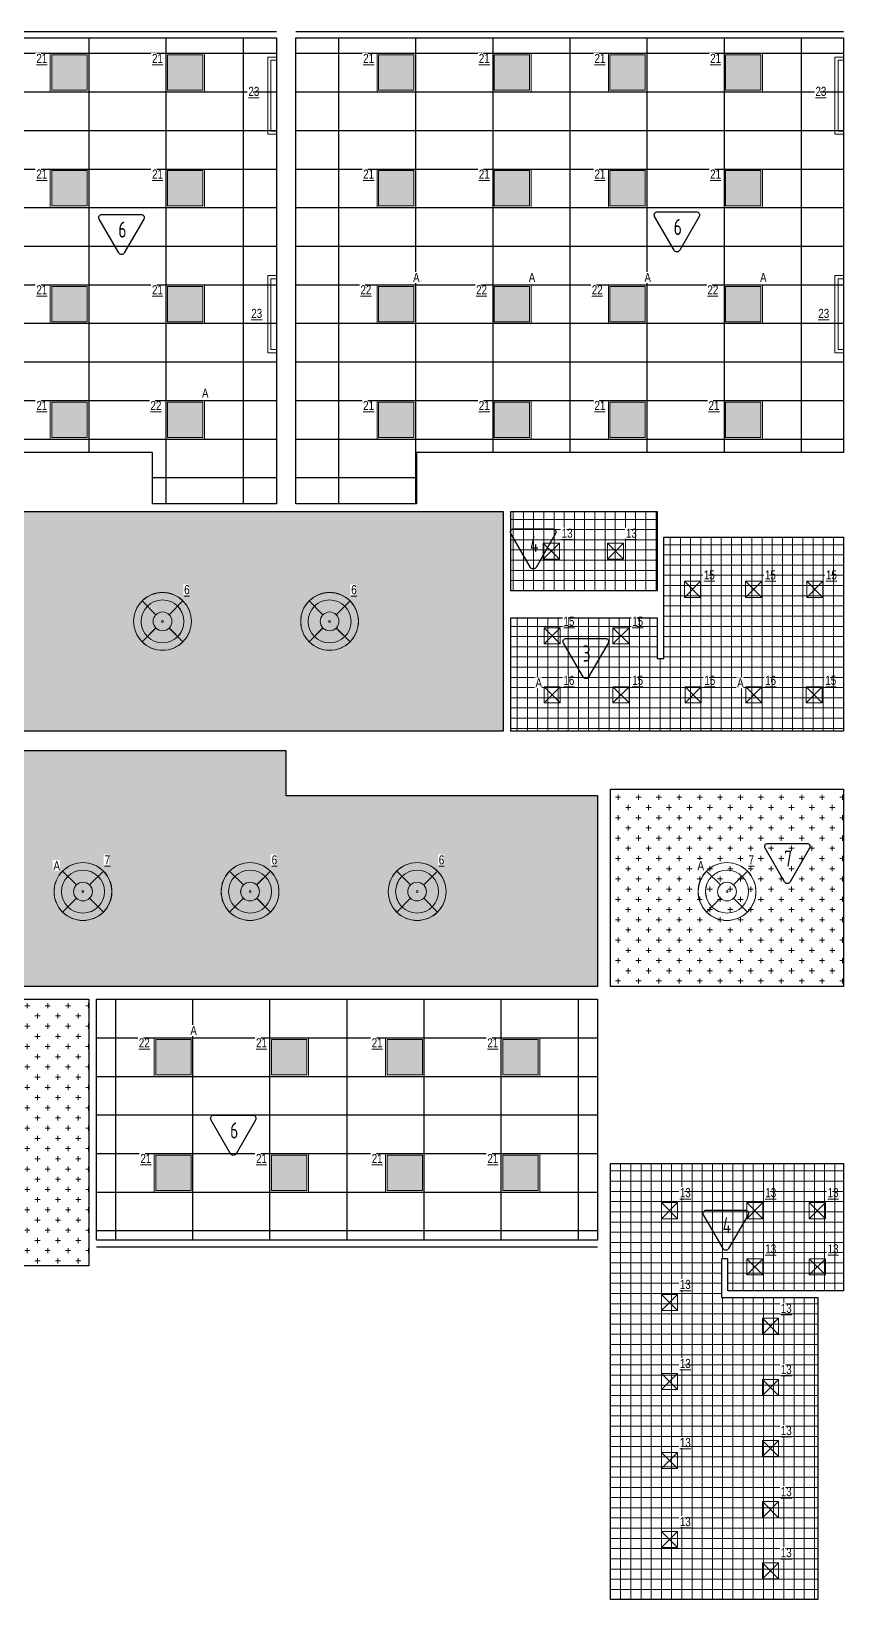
# Model space of a CAD drawing. Header units: millimetres. Extents: x -547274 to 397870, y -45599 to 141350.
# Drawn here: x 96796 to 109437, y 61656 to 86051 of the extents above; entities that cross this region are included whole.
import ezdxf

# ---------------------------------------------------------------- set-up
doc = ezdxf.new("R2010")
doc.units = ezdxf.units.MM
for name, color, linetype, lineweight in [('_ЭОМ_ОБЩ_Освещение_текст тип светильника', 172, 'Continuous', 50), ('_ЭОМ_светильник А', 1, 'Continuous', 35), ('_ЭОМ_светильник Р', 4, 'Continuous', 35), ('АР_Потолки_Штриховка', 252, 'Continuous', 0)]:
    doc.layers.add(name, color=color, linetype=linetype, lineweight=lineweight)
doc.layers.add('X-ref Light', color=250, linetype='Continuous')
doc.layers.add('Штриховка в сечении', color=7, linetype='Continuous')
for name, color, linetype, lineweight, true_color in [('АР_Потолок_Грильято_белый_50х50', 7, 'Continuous', 5, 0x8e00bd), ('АР_Потолок_Грильято_черный_50х50', 7, 'Continuous', 5, 0xfa3e00), ('АР_Потолок_Покраска', 7, 'Continuous', 5, 0x007399)]:
    doc.layers.add(name, color=color, linetype=linetype, lineweight=lineweight, true_color=true_color)
doc.layers.get('X-ref Light').off()
doc.styles.add('ISOCPEUR', font='isocpeur.ttf', dxfattribs={"height": 800})
doc.styles.add('ГОСТ', font='cad.shx', dxfattribs={"width": 0.8})

# ---------------------------------------------------------------- blocks, each defined once
blk = doc.blocks.new('A$C4757d704')
at = {"true_color": 0xf8f6b0, "transparency": 33554687}
h = blk.add_hatch(color=51, dxfattribs=at)
h.dxf.hatch_style = 1
h.paths.add_polyline_path([(214, 686), (132, 768, 0.198841), (0, 450, 0.198983), (132, 132), (214, 214, -0.198912), (116, 450, -0.198912)])
edge = h.paths.add_edge_path()
edge.add_arc((450, 450), 334, 135, 180)
edge.add_arc((450, 450), 334, 180, 225)
edge.add_line((214, 214), (347, 347))
edge.add_ellipse((450, 450), major_axis=(-146, 0), ratio=1, start_angle=315, end_angle=405, ccw=False)
edge.add_line((347, 553), (214, 686))
edge = h.paths.add_edge_path()
edge.add_line((214, 686), (347, 553))
edge.add_ellipse((450, 450), major_axis=(-146, 0), ratio=1, start_angle=225, end_angle=315, ccw=False)
edge.add_line((553, 553), (686, 686))
edge.add_arc((450, 450), 334, 45, 135)
h.paths.add_polyline_path([(132, 768), (214, 686, -0.414214), (686, 686), (768, 768, 0.414374)])
h.paths.add_polyline_path([(768, 768), (686, 686, -0.198912), (784, 450, -0.198912), (686, 214), (768, 132, 0.198983), (900, 450, 0.198841)])
edge = h.paths.add_edge_path()
edge.add_line((686, 686), (553, 553))
edge.add_ellipse((450, 450), major_axis=(-146, 0), ratio=1, start_angle=495, end_angle=585, ccw=False)
edge.add_line((553, 347), (686, 214))
edge.add_arc((450, 450), 334, 315, 360)
edge.add_arc((450, 450), 334, 0, 45)
edge = h.paths.add_edge_path()
edge.add_ellipse((450, 450), major_axis=(-146, 0), ratio=1, start_angle=405, end_angle=495, ccw=False)
edge.add_line((347, 347), (214, 214))
edge.add_arc((450, 450), 334, 225, 315)
edge.add_line((686, 214), (553, 347))
h.paths.add_polyline_path([(768, 132), (686, 214, -0.414214), (214, 214), (132, 132, 0.414054)])
edge = h.paths.add_edge_path()
edge.add_ellipse((450, 450), major_axis=(-146, 0), ratio=1, start_angle=495, end_angle=585)
edge.add_ellipse((450, 450), major_axis=(-146, 0), ratio=1, start_angle=225, end_angle=315)
edge.add_ellipse((450, 450), major_axis=(-146, 0), ratio=1, start_angle=315, end_angle=405)
edge.add_ellipse((450, 450), major_axis=(-146, 0), ratio=1, start_angle=405, end_angle=495)
edge = h.paths.add_edge_path(flags=0)
edge.add_ellipse((450, 450), major_axis=(-14.6, 0), ratio=1, start_angle=0, end_angle=360)
edge = h.paths.add_edge_path(flags=16)
edge.add_ellipse((450, 450), major_axis=(-14.6, 0), ratio=1, start_angle=0, end_angle=360)
at = {"layer": 'АР_Потолки_Штриховка', "color": 18, "ltscale": 100, "true_color": 0x000000}
for points in [[(132, 768), (347, 553)], [(768, 768), (553, 553)], [(347, 347), (132, 132)], [(553, 347), (768, 132)]]:
    blk.add_lwpolyline(points, dxfattribs=at)
for radius in [450, 334]:
    blk.add_circle((450, 450), radius, dxfattribs=at)
for major_axis in [(-146, 0), (-146, 0), (-14.6, 0)]:
    blk.add_ellipse((450, 450), major_axis=major_axis, ratio=1, start_param=3.926991, end_param=10.210176, dxfattribs=at)
blk = doc.blocks.new('Кососвет')
at = {"color": 0, "linetype": 'ByBlock', "lineweight": -2, "ltscale": 40}
for points in [[(-600, 26), (600, 26), (600, -111)], [(-600, 26), (-600, -111)], [(-600, -111), (-550, -111)], [(-550, -24), (550, -24)], [(-550, -111), (-550, -24)], [(600, -111), (550, -111), (550, -24)]]:
    blk.add_lwpolyline(points, dxfattribs=at)
blk = doc.blocks.new('RVE-SLIM-PRIME-595')
at = {"layer": 'Штриховка в сечении', "lineweight": 9, "ltscale": 1000, "true_color": 0xf8f6b0, "transparency": 33554636}
h = blk.add_hatch(color=51, dxfattribs=at)
h.dxf.hatch_style = 1
h.paths.add_polyline_path([(275, 275), (-275, 275), (-275, -275), (275, -275)])
at = {"color": 0, "linetype": 'ByBlock', "lineweight": -2, "ltscale": 40}
for points in [[(300, -300), (-300, -300), (-300, 300), (300, 300)], [(275, -275), (-275, -275), (-275, 275), (275, 275)]]:
    blk.add_lwpolyline(points, close=True, dxfattribs=at)
blk = doc.blocks.new('светильник школа коридор')
at = {"color": 0, "linetype": 'ByBlock', "lineweight": -2}
for points in [[(-318, 318), (-103, 103)], [(318, 318), (103, 103)], [(-103, -103), (-318, -318)], [(103, -103), (318, -318)]]:
    blk.add_lwpolyline(points, dxfattribs=at)
blk.add_circle((0, 0), 334, dxfattribs=at)
for major_axis in [(-450, 0), (-146, 0), (-146, 0), (-14.6, 0)]:
    blk.add_ellipse((0, 0), major_axis=major_axis, ratio=1, start_param=3.926991, end_param=10.210176, dxfattribs=at)
blk = doc.blocks.new('40 НА 40 ГРИЛЬЯТО ДЛЯ 50')
at = {"color": 0, "linetype": 'ByBlock', "lineweight": -2, "ltscale": 100}
for points in [[(125, -125), (-125, -125), (-125, 125), (125, 125), (125, -125)], [(125, 125), (-125, -125)], [(-125, 125), (125, -125)]]:
    blk.add_lwpolyline(points, dxfattribs=at)

msp = doc.modelspace()

# ---------------------------------------------------------------- hatches: boundary and pattern name
at = {"layer": 'АР_Потолки_Штриховка', "ltscale": 100, "true_color": 0xf8f6b0}
h = msp.add_hatch(color=51, dxfattribs=at)
h.dxf.hatch_style = 1
h.paths.add_polyline_path([(97115.7, 85134.6), (97665.7, 85134.6), (97665.7, 85684.6), (97115.7, 85684.6)])
h = msp.add_hatch(color=51, dxfattribs=at)
h.dxf.hatch_style = 1
h.paths.add_polyline_path([(98915.7, 85134.6), (99465.7, 85134.6), (99465.7, 85684.6), (98915.7, 85684.6)])
h = msp.add_hatch(color=51, dxfattribs=at)
h.dxf.hatch_style = 1
h.paths.add_polyline_path([(102200.7, 85134.5), (102750.7, 85134.5), (102750.7, 85684.5), (102200.7, 85684.5)])
h = msp.add_hatch(color=51, dxfattribs=at)
h.dxf.hatch_style = 1
h.paths.add_polyline_path([(104000.7, 85134.5), (104550.7, 85134.5), (104550.7, 85684.5), (104000.7, 85684.5)])
h = msp.add_hatch(color=51, dxfattribs=at)
h.dxf.hatch_style = 1
h.paths.add_polyline_path([(105800.7, 85134.5), (106350.7, 85134.5), (106350.7, 85684.5), (105800.7, 85684.5)])
h = msp.add_hatch(color=51, dxfattribs=at)
h.dxf.hatch_style = 1
h.paths.add_polyline_path([(107600.7, 85134.5), (108150.7, 85134.5), (108150.7, 85684.5), (107600.7, 85684.5)])
h = msp.add_hatch(color=51, dxfattribs=at)
h.dxf.hatch_style = 1
h.paths.add_polyline_path([(97115.7, 83334.6), (97665.7, 83334.6), (97665.7, 83884.6), (97115.7, 83884.6)])
h = msp.add_hatch(color=51, dxfattribs=at)
h.dxf.hatch_style = 1
h.paths.add_polyline_path([(98915.7, 83334.6), (99465.7, 83334.6), (99465.7, 83884.6), (98915.7, 83884.6)])
h = msp.add_hatch(color=51, dxfattribs=at)
h.dxf.hatch_style = 1
h.paths.add_polyline_path([(102200.7, 83334.5), (102750.7, 83334.5), (102750.7, 83884.5), (102200.7, 83884.5)])
h = msp.add_hatch(color=51, dxfattribs=at)
h.dxf.hatch_style = 1
h.paths.add_polyline_path([(104000.7, 83334.5), (104550.7, 83334.5), (104550.7, 83884.5), (104000.7, 83884.5)])
h = msp.add_hatch(color=51, dxfattribs=at)
h.dxf.hatch_style = 1
h.paths.add_polyline_path([(105800.7, 83334.5), (106350.7, 83334.5), (106350.7, 83884.5), (105800.7, 83884.5)])
h = msp.add_hatch(color=51, dxfattribs=at)
h.dxf.hatch_style = 1
h.paths.add_polyline_path([(107600.7, 83334.5), (108150.7, 83334.5), (108150.7, 83884.5), (107600.7, 83884.5)])
h = msp.add_hatch(color=51, dxfattribs=at)
h.dxf.hatch_style = 1
h.paths.add_polyline_path([(97115.8, 81534.6), (97665.8, 81534.6), (97665.8, 82084.6), (97115.8, 82084.6)])
h = msp.add_hatch(color=51, dxfattribs=at)
h.dxf.hatch_style = 1
h.paths.add_polyline_path([(98915.8, 81534.6), (99465.8, 81534.6), (99465.8, 82084.6), (98915.8, 82084.6)])
h = msp.add_hatch(color=51, dxfattribs=at)
h.dxf.hatch_style = 1
h.paths.add_polyline_path([(102200.8, 81534.5), (102750.8, 81534.5), (102750.8, 82084.5), (102200.8, 82084.5)])
h = msp.add_hatch(color=51, dxfattribs=at)
h.dxf.hatch_style = 1
h.paths.add_polyline_path([(104000.8, 81534.5), (104550.8, 81534.5), (104550.8, 82084.5), (104000.8, 82084.5)])
h = msp.add_hatch(color=51, dxfattribs=at)
h.dxf.hatch_style = 1
h.paths.add_polyline_path([(105800.8, 81534.5), (106350.8, 81534.5), (106350.8, 82084.5), (105800.8, 82084.5)])
h = msp.add_hatch(color=51, dxfattribs=at)
h.dxf.hatch_style = 1
h.paths.add_polyline_path([(107600.8, 81534.5), (108150.8, 81534.5), (108150.8, 82084.5), (107600.8, 82084.5)])
h = msp.add_hatch(color=51, dxfattribs=at)
h.dxf.hatch_style = 1
h.paths.add_polyline_path([(97115.7, 79734.6), (97665.7, 79734.6), (97665.7, 80284.6), (97115.7, 80284.6)])
h = msp.add_hatch(color=51, dxfattribs=at)
h.dxf.hatch_style = 1
h.paths.add_polyline_path([(98915.7, 79734.6), (99465.7, 79734.6), (99465.7, 80284.6), (98915.7, 80284.6)])
h = msp.add_hatch(color=51, dxfattribs=at)
h.dxf.hatch_style = 1
h.paths.add_polyline_path([(102200.7, 79734.5), (102750.7, 79734.5), (102750.7, 80284.5), (102200.7, 80284.5)])
h = msp.add_hatch(color=51, dxfattribs=at)
h.dxf.hatch_style = 1
h.paths.add_polyline_path([(104000.7, 79734.5), (104550.7, 79734.5), (104550.7, 80284.5), (104000.7, 80284.5)])
h = msp.add_hatch(color=51, dxfattribs=at)
h.dxf.hatch_style = 1
h.paths.add_polyline_path([(105800.7, 79734.5), (106350.7, 79734.5), (106350.7, 80284.5), (105800.7, 80284.5)])
h = msp.add_hatch(color=51, dxfattribs=at)
h.dxf.hatch_style = 1
h.paths.add_polyline_path([(107600.7, 79734.5), (108150.7, 79734.5), (108150.7, 80284.5), (107600.7, 80284.5)])
h = msp.add_hatch(color=51, dxfattribs=at)
h.dxf.hatch_style = 1
h.paths.add_polyline_path([(98734.2, 69820.7), (99284.2, 69820.7), (99284.2, 70370.7), (98734.2, 70370.7)])
h = msp.add_hatch(color=51, dxfattribs=at)
h.dxf.hatch_style = 1
h.paths.add_polyline_path([(100534.2, 69820.7), (101084.2, 69820.7), (101084.2, 70370.7), (100534.2, 70370.7)])
h = msp.add_hatch(color=51, dxfattribs=at)
h.dxf.hatch_style = 1
h.paths.add_polyline_path([(102334.2, 69820.7), (102884.2, 69820.7), (102884.2, 70370.7), (102334.2, 70370.7)])
h = msp.add_hatch(color=51, dxfattribs=at)
h.dxf.hatch_style = 1
h.paths.add_polyline_path([(104134.2, 69820.7), (104684.2, 69820.7), (104684.2, 70370.7), (104134.2, 70370.7)])
h = msp.add_hatch(color=51, dxfattribs=at)
h.dxf.hatch_style = 1
h.paths.add_polyline_path([(98734.2, 68020.7), (99284.2, 68020.7), (99284.2, 68570.7), (98734.2, 68570.7)])
h = msp.add_hatch(color=51, dxfattribs=at)
h.dxf.hatch_style = 1
h.paths.add_polyline_path([(100534.2, 68020.7), (101084.2, 68020.7), (101084.2, 68570.7), (100534.2, 68570.7)])
h = msp.add_hatch(color=51, dxfattribs=at)
h.dxf.hatch_style = 1
h.paths.add_polyline_path([(102334.2, 68020.7), (102884.2, 68020.7), (102884.2, 68570.7), (102334.2, 68570.7)])
h = msp.add_hatch(color=51, dxfattribs=at)
h.dxf.hatch_style = 1
h.paths.add_polyline_path([(104134.2, 68020.7), (104684.2, 68020.7), (104684.2, 68570.7), (104134.2, 68570.7)])
at = {"layer": 'АР_Потолок_Грильято_белый_50х50', "transparency": 33554559}
h = msp.add_hatch(dxfattribs=at)
h.set_pattern_fill('ANSI37', color=256, scale=50, angle=45)
h.set_pattern_definition([(90, (106517.14, 77348.65), (-158.75, 0), []), (180, (106517.14, 77348.65), (0, -158.75), [])])
h.paths.add_polyline_path([(104260, 78580.3), (106537.1, 78580.3), (106537.1, 77348.7), (104260.1, 77348.7)])
h = msp.add_hatch(dxfattribs=at)
h.set_pattern_fill('ANSI37', color=256, scale=50, angle=45)
h.set_pattern_definition([(90, (105807.46, 61655.68), (-158.75, 0), []), (180, (105807.46, 61655.68), (0, -158.75), [])])
h.paths.add_polyline_path([(105807.5, 68441.9), (109437.5, 68441.9), (109437.5, 66456.9), (107636.5, 66456.9), (107636.5, 66956.9), (107536.5, 66956.9), (107536.5, 66356.9), (109035.2, 66356.9), (109035.2, 61655.7), (105807.5, 61655.7)])
at = {"layer": 'АР_Потолок_Грильято_черный_50х50', "transparency": 33554559}
h = msp.add_hatch(dxfattribs=at)
h.set_pattern_fill('ANSI37', color=256, scale=50, angle=45)
h.set_pattern_definition([(90, (109437.46, 78065.62), (-158.75, 0), []), (180, (109437.46, 78065.62), (0, -158.75), [])])
h.paths.add_polyline_path([(106637.1, 78181.5), (109437.5, 78181.5), (109437.5, 75165.6), (104259.7, 75165.6), (104260, 76928.5), (106537, 76928.4), (106537.3, 76295.3), (106637.1, 76295.3)])
at = {"layer": 'АР_Потолок_Покраска'}
h = msp.add_hatch(dxfattribs=at)
h.set_pattern_fill('CROSS', color=256, scale=25)
h.set_pattern_definition([(0, (134938.16, 0.0003), (158.75, 158.75), [79.375, -238.125]), (90, (134977.84, -39.69), (-158.75, 158.75), [79.375, -238.125])])
h.paths.add_polyline_path([(104140, 78580.3), (104139.7, 75165.7), (80535.2, 75165.7), (80534.9, 78580.3)])
h = msp.add_hatch(dxfattribs=at)
h.set_pattern_fill('CROSS', color=256, scale=25)
h.set_pattern_definition([(0, (134938.16, 0.001), (158.75, 158.75), [79.375, -238.125]), (90, (134977.84, -39.69), (-158.75, 158.75), [79.375, -238.125])])
h.paths.add_polyline_path([(79192.5, 74164.5), (83977.5, 74164.5), (83977.5, 74865.7), (100757.5, 74865.7), (100757.5, 74164.5), (105607.5, 74164.5), (105607.5, 71195.7), (79192.5, 71195.7)])
h = msp.add_hatch(dxfattribs=at)
h.set_pattern_fill('CROSS', color=256, scale=25)
h.set_pattern_definition([(0, (134938.16, 0), (158.75, 158.75), [79.375, -238.125]), (90, (134977.84, -39.69), (-158.75, 158.75), [79.375, -238.125])])
h.paths.add_polyline_path([(105807.5, 74264.5), (109437.5, 74264.5), (109437.5, 71195.7), (105807.5, 71195.7)])
h = msp.add_hatch(dxfattribs=at)
h.set_pattern_fill('CROSS', color=256, scale=25)
h.set_pattern_definition([(0, (-163498.08, 56765.23), (158.75, 158.75), [79.375, -238.125]), (90, (-163458.4, 56725.54), (-158.75, 158.75), [79.375, -238.125])])
h.paths.add_polyline_path([(87452.5, 70993.8), (97690.8, 70995.7), (97690.8, 66845.7), (87452.5, 66845.7)])

# ---------------------------------------------------------------- linework, layer by layer
for points in [[(92367.5, 85950.7), (100612.5, 85950.7), (100612.5, 78700.3), (98678.8, 78700.3), (98678.8, 79498.5), (92367.4, 79498.5)], [(100912.5, 85950.7), (109437.5, 85950.7), (109437.5, 79498.5), (102790.3, 79498.5), (102790.3, 78700.3), (100912.5, 78700.3)], [(104140, 78580.3), (104139.7, 75165.7), (80535.2, 75165.7), (80534.9, 78580.3)], [(104260, 78580.3), (106537.1, 78580.3), (106537.1, 77348.7), (104260.1, 77348.7)], [(106637.1, 78181.5), (109437.5, 78181.5), (109437.5, 75165.6), (104259.7, 75165.6), (104260, 76928.5), (106537, 76928.4), (106537.3, 76295.3), (106637.1, 76295.3)], [(79192.5, 74164.5), (83977.5, 74164.5), (83977.5, 74865.7), (100757.5, 74865.7), (100757.5, 74164.5), (105607.5, 74164.5), (105607.5, 71195.7), (79192.5, 71195.7)], [(105807.5, 74264.5), (109437.5, 74264.5), (109437.5, 71195.7), (105807.5, 71195.7)], [(87452.5, 70993.8), (97690.8, 70995.7), (97690.8, 66845.7), (87452.5, 66845.7)], [(97810.9, 70995.7), (105607.5, 70995.7), (105607.5, 67245.7), (97810.9, 67245.7)], [(105807.5, 68441.9), (109437.5, 68441.9), (109437.5, 66456.9), (107636.5, 66456.9), (107636.5, 66956.9), (107536.5, 66956.9), (107536.5, 66356.9), (109035.2, 66356.9), (109035.2, 61655.7), (105807.5, 61655.7)]]:
    msp.add_lwpolyline(points, close=True)
for points in [[(92367.5, 86050.8), (100612.5, 86050.7)], [(97690.7, 85950.7), (97690.7, 79498.5)], [(98890.7, 85950.7), (98890.7, 78700.3)], [(100090.7, 85950.7), (100090.7, 78700.3)], [(100912.5, 86050.6), (109437.5, 86050.7)], [(101575.7, 85950.7), (101575.7, 78700.3)], [(102775.7, 85950.7), (102775.7, 78700.3)], [(103975.7, 85950.7), (103975.7, 79498.5)], [(105175.7, 85950.7), (105175.7, 79498.5)], [(106375.7, 85950.7), (106375.7, 79498.5)], [(107575.7, 85950.7), (107575.7, 79498.5)], [(108775.7, 85950.7), (108775.7, 79498.5)], [(92367.5, 85709.5), (100612.5, 85709.6)], [(100912.5, 85709.5), (109437.4, 85709.5)], [(92367.4, 85109.5), (100612.5, 85109.6)], [(100912.5, 85109.5), (109437.4, 85109.5)], [(92367.4, 84509.5), (100612.5, 84509.6)], [(100912.5, 84509.5), (109437.4, 84509.5)], [(92367.4, 83909.5), (100612.5, 83909.6)], [(100912.5, 83909.5), (109437.5, 83909.5)], [(92367.4, 83309.5), (100612.5, 83309.6)], [(100912.5, 83309.5), (109437.5, 83309.5)], [(92367.4, 82709.5), (100612.5, 82709.6)], [(100912.5, 82709.5), (109437.5, 82709.5)], [(92367.4, 82109.5), (100612.5, 82109.6)], [(100912.5, 82109.5), (109437.5, 82109.5)], [(92367.4, 81509.5), (100612.5, 81509.6)], [(100912.5, 81509.5), (109437.5, 81509.5)], [(92367.4, 80909.5), (100612.5, 80909.6)], [(100912.5, 80909.5), (109437.5, 80909.5)], [(92367.4, 80309.5), (100612.5, 80309.6)], [(100912.5, 80309.5), (109437.5, 80309.5)], [(92367.4, 79709.5), (100612.5, 79709.6)], [(100912.5, 79709.5), (109437.5, 79709.5)], [(98678.8, 79109.6), (100612.5, 79109.6)], [(100912.5, 79109.5), (102790.3, 79109.5)], [(98109.2, 67245.7), (98109.2, 70995.7)], [(99309.2, 67245.7), (99309.2, 70995.7)], [(100509.2, 67245.7), (100509.2, 70995.7)], [(101709.2, 67245.7), (101709.2, 70995.7)], [(102909.2, 67245.7), (102909.2, 70995.7)], [(104109.2, 67245.7), (104109.2, 70995.7)], [(105309.2, 67245.7), (105309.2, 70995.7)], [(97810.9, 70395.7), (105607.5, 70395.7)], [(97810.9, 69795.7), (105607.5, 69795.7)], [(97810.9, 69195.7), (105607.5, 69195.7)], [(97810.9, 68595.7), (105607.5, 68595.7)], [(97810.9, 67995.7), (105607.5, 67995.7)], [(97810.9, 67395.7), (105607.5, 67395.7)], [(97810.9, 67145.7), (105607.5, 67145.7)]]:
    msp.add_lwpolyline(points)
for points in [[(97896.4, 83204.4), (98502.6, 83204.4, -0.5773495), (98545.9, 83129.4), (98242.8, 82604.4, -0.5773541), (98156.2, 82604.4), (97853.1, 83129.4, -0.5773491), (97896.4, 83204.4, -0.0000017)], [(106539.6, 83245.1), (107145.8, 83245.1, -0.5773495), (107189.1, 83170.1), (106886, 82645.1, -0.5773541), (106799.4, 82645.1), (106496.3, 83170.1, -0.5773491), (106539.6, 83245.1, -0.0000017)], [(104303.4, 78312.7), (104909.6, 78312.7, -0.5773495), (104952.9, 78237.7), (104649.8, 77712.7, -0.5773541), (104563.2, 77712.7), (104260.1, 78237.7, -0.5773491), (104303.4, 78312.7, -0.0000017)], [(105122.4, 76609.1), (105728.6, 76609.1, -0.5773495), (105771.9, 76534.1), (105468.8, 76009.1, -0.5773541), (105382.2, 76009.1), (105079.1, 76534.1, -0.5773491), (105122.4, 76609.1, -0.0000017)], [(108258.3, 73420.2), (108864.6, 73420.2, -0.5773495), (108907.9, 73345.2), (108604.8, 72820.2, -0.5773541), (108518.1, 72820.2), (108215, 73345.2, -0.5773491), (108258.3, 73420.2, -0.0000017)], [(99635.7, 69191.2), (100241.9, 69191.2, -0.5773495), (100285.2, 69116.2), (99982.1, 68591.2, -0.5773541), (99895.5, 68591.2), (99592.4, 69116.2, -0.5773491), (99635.7, 69191.2, -0.0000017)], [(107300.9, 67715.3), (107907.1, 67715.3, -0.5773495), (107950.4, 67640.3), (107647.3, 67115.3, -0.5773541), (107560.7, 67115.3), (107257.6, 67640.3, -0.5773491), (107300.9, 67715.3, -0.0000017)]]:
    msp.add_lwpolyline(points, format="xyb")
at = {"layer": 'АР_Потолки_Штриховка', "color": 18, "ltscale": 100, "true_color": 0x000000}
for points in [[(97690.7, 85109.6), (97090.7, 85109.6), (97090.7, 85709.6), (97690.7, 85709.6)], [(97665.7, 85134.6), (97115.7, 85134.6), (97115.7, 85684.6), (97665.7, 85684.6)], [(99490.7, 85109.6), (98890.7, 85109.6), (98890.7, 85709.6), (99490.7, 85709.6)], [(99465.7, 85134.6), (98915.7, 85134.6), (98915.7, 85684.6), (99465.7, 85684.6)], [(102775.7, 85109.5), (102175.7, 85109.5), (102175.7, 85709.5), (102775.7, 85709.5)], [(102750.7, 85134.5), (102200.7, 85134.5), (102200.7, 85684.5), (102750.7, 85684.5)], [(104575.7, 85109.5), (103975.7, 85109.5), (103975.7, 85709.5), (104575.7, 85709.5)], [(104550.7, 85134.5), (104000.7, 85134.5), (104000.7, 85684.5), (104550.7, 85684.5)], [(106375.7, 85109.5), (105775.7, 85109.5), (105775.7, 85709.5), (106375.7, 85709.5)], [(106350.7, 85134.5), (105800.7, 85134.5), (105800.7, 85684.5), (106350.7, 85684.5)], [(108175.7, 85109.5), (107575.7, 85109.5), (107575.7, 85709.5), (108175.7, 85709.5)], [(108150.7, 85134.5), (107600.7, 85134.5), (107600.7, 85684.5), (108150.7, 85684.5)], [(97690.7, 83309.6), (97090.7, 83309.6), (97090.7, 83909.6), (97690.7, 83909.6)], [(97665.7, 83334.6), (97115.7, 83334.6), (97115.7, 83884.6), (97665.7, 83884.6)], [(99490.7, 83309.6), (98890.7, 83309.6), (98890.7, 83909.6), (99490.7, 83909.6)], [(99465.7, 83334.6), (98915.7, 83334.6), (98915.7, 83884.6), (99465.7, 83884.6)], [(102775.7, 83309.5), (102175.7, 83309.5), (102175.7, 83909.5), (102775.7, 83909.5)], [(102750.7, 83334.5), (102200.7, 83334.5), (102200.7, 83884.5), (102750.7, 83884.5)], [(104575.7, 83309.5), (103975.7, 83309.5), (103975.7, 83909.5), (104575.7, 83909.5)], [(104550.7, 83334.5), (104000.7, 83334.5), (104000.7, 83884.5), (104550.7, 83884.5)], [(106375.7, 83309.5), (105775.7, 83309.5), (105775.7, 83909.5), (106375.7, 83909.5)], [(106350.7, 83334.5), (105800.7, 83334.5), (105800.7, 83884.5), (106350.7, 83884.5)], [(108175.7, 83309.5), (107575.7, 83309.5), (107575.7, 83909.5), (108175.7, 83909.5)], [(108150.7, 83334.5), (107600.7, 83334.5), (107600.7, 83884.5), (108150.7, 83884.5)], [(97690.8, 81509.6), (97090.8, 81509.6), (97090.8, 82109.6), (97690.8, 82109.6)], [(97665.8, 81534.6), (97115.8, 81534.6), (97115.8, 82084.6), (97665.8, 82084.6)], [(99490.8, 81509.6), (98890.8, 81509.6), (98890.8, 82109.6), (99490.8, 82109.6)], [(99465.8, 81534.6), (98915.8, 81534.6), (98915.8, 82084.6), (99465.8, 82084.6)], [(102775.8, 81509.5), (102175.8, 81509.5), (102175.8, 82109.5), (102775.8, 82109.5)], [(102750.8, 81534.5), (102200.8, 81534.5), (102200.8, 82084.5), (102750.8, 82084.5)], [(104575.8, 81509.5), (103975.8, 81509.5), (103975.8, 82109.5), (104575.8, 82109.5)], [(104550.8, 81534.5), (104000.8, 81534.5), (104000.8, 82084.5), (104550.8, 82084.5)], [(106375.8, 81509.5), (105775.8, 81509.5), (105775.8, 82109.5), (106375.8, 82109.5)], [(106350.8, 81534.5), (105800.8, 81534.5), (105800.8, 82084.5), (106350.8, 82084.5)], [(108175.8, 81509.5), (107575.8, 81509.5), (107575.8, 82109.5), (108175.8, 82109.5)], [(108150.8, 81534.5), (107600.8, 81534.5), (107600.8, 82084.5), (108150.8, 82084.5)], [(97690.7, 79709.6), (97090.7, 79709.6), (97090.7, 80309.6), (97690.7, 80309.6)], [(97665.7, 79734.6), (97115.7, 79734.6), (97115.7, 80284.6), (97665.7, 80284.6)], [(99490.7, 79709.6), (98890.7, 79709.6), (98890.7, 80309.6), (99490.7, 80309.6)], [(99465.7, 79734.6), (98915.7, 79734.6), (98915.7, 80284.6), (99465.7, 80284.6)], [(102775.7, 79709.5), (102175.7, 79709.5), (102175.7, 80309.5), (102775.7, 80309.5)], [(102750.7, 79734.5), (102200.7, 79734.5), (102200.7, 80284.5), (102750.7, 80284.5)], [(104575.7, 79709.5), (103975.7, 79709.5), (103975.7, 80309.5), (104575.7, 80309.5)], [(104550.7, 79734.5), (104000.7, 79734.5), (104000.7, 80284.5), (104550.7, 80284.5)], [(106375.7, 79709.5), (105775.7, 79709.5), (105775.7, 80309.5), (106375.7, 80309.5)], [(106350.7, 79734.5), (105800.7, 79734.5), (105800.7, 80284.5), (106350.7, 80284.5)], [(108175.7, 79709.5), (107575.7, 79709.5), (107575.7, 80309.5), (108175.7, 80309.5)], [(108150.7, 79734.5), (107600.7, 79734.5), (107600.7, 80284.5), (108150.7, 80284.5)], [(99309.2, 69795.7), (98709.2, 69795.7), (98709.2, 70395.7), (99309.2, 70395.7)], [(99284.2, 69820.7), (98734.2, 69820.7), (98734.2, 70370.7), (99284.2, 70370.7)], [(101109.2, 69795.7), (100509.2, 69795.7), (100509.2, 70395.7), (101109.2, 70395.7)], [(101084.2, 69820.7), (100534.2, 69820.7), (100534.2, 70370.7), (101084.2, 70370.7)], [(102909.2, 69795.7), (102309.2, 69795.7), (102309.2, 70395.7), (102909.2, 70395.7)], [(102884.2, 69820.7), (102334.2, 69820.7), (102334.2, 70370.7), (102884.2, 70370.7)], [(104709.2, 69795.7), (104109.2, 69795.7), (104109.2, 70395.7), (104709.2, 70395.7)], [(104684.2, 69820.7), (104134.2, 69820.7), (104134.2, 70370.7), (104684.2, 70370.7)], [(99309.2, 67995.7), (98709.2, 67995.7), (98709.2, 68595.7), (99309.2, 68595.7)], [(99284.2, 68020.7), (98734.2, 68020.7), (98734.2, 68570.7), (99284.2, 68570.7)], [(101109.2, 67995.7), (100509.2, 67995.7), (100509.2, 68595.7), (101109.2, 68595.7)], [(101084.2, 68020.7), (100534.2, 68020.7), (100534.2, 68570.7), (101084.2, 68570.7)], [(102909.2, 67995.7), (102309.2, 67995.7), (102309.2, 68595.7), (102909.2, 68595.7)], [(102884.2, 68020.7), (102334.2, 68020.7), (102334.2, 68570.7), (102884.2, 68570.7)], [(104709.2, 67995.7), (104109.2, 67995.7), (104109.2, 68595.7), (104709.2, 68595.7)], [(104684.2, 68020.7), (104134.2, 68020.7), (104134.2, 68570.7), (104684.2, 68570.7)]]:
    msp.add_lwpolyline(points, close=True, dxfattribs=at)
at = {"layer": 'АР_Потолки_Штриховка', "color": 18, "lineweight": 18, "ltscale": 100, "true_color": 0x000000}
for points in [[(97690.7, 85109.6), (97090.7, 85109.6), (97090.7, 85709.6), (97690.7, 85709.6)], [(97665.7, 85134.6), (97115.7, 85134.6), (97115.7, 85684.6), (97665.7, 85684.6)], [(99490.7, 85109.6), (98890.7, 85109.6), (98890.7, 85709.6), (99490.7, 85709.6)], [(99465.7, 85134.6), (98915.7, 85134.6), (98915.7, 85684.6), (99465.7, 85684.6)], [(102775.7, 85109.5), (102175.7, 85109.5), (102175.7, 85709.5), (102775.7, 85709.5)], [(102750.7, 85134.5), (102200.7, 85134.5), (102200.7, 85684.5), (102750.7, 85684.5)], [(104575.7, 85109.5), (103975.7, 85109.5), (103975.7, 85709.5), (104575.7, 85709.5)], [(104550.7, 85134.5), (104000.7, 85134.5), (104000.7, 85684.5), (104550.7, 85684.5)], [(106375.7, 85109.5), (105775.7, 85109.5), (105775.7, 85709.5), (106375.7, 85709.5)], [(106350.7, 85134.5), (105800.7, 85134.5), (105800.7, 85684.5), (106350.7, 85684.5)], [(108175.7, 85109.5), (107575.7, 85109.5), (107575.7, 85709.5), (108175.7, 85709.5)], [(108150.7, 85134.5), (107600.7, 85134.5), (107600.7, 85684.5), (108150.7, 85684.5)], [(97690.7, 83309.6), (97090.7, 83309.6), (97090.7, 83909.6), (97690.7, 83909.6)], [(97665.7, 83334.6), (97115.7, 83334.6), (97115.7, 83884.6), (97665.7, 83884.6)], [(99490.7, 83309.6), (98890.7, 83309.6), (98890.7, 83909.6), (99490.7, 83909.6)], [(99465.7, 83334.6), (98915.7, 83334.6), (98915.7, 83884.6), (99465.7, 83884.6)], [(102775.7, 83309.5), (102175.7, 83309.5), (102175.7, 83909.5), (102775.7, 83909.5)], [(102750.7, 83334.5), (102200.7, 83334.5), (102200.7, 83884.5), (102750.7, 83884.5)], [(104575.7, 83309.5), (103975.7, 83309.5), (103975.7, 83909.5), (104575.7, 83909.5)], [(104550.7, 83334.5), (104000.7, 83334.5), (104000.7, 83884.5), (104550.7, 83884.5)], [(106375.7, 83309.5), (105775.7, 83309.5), (105775.7, 83909.5), (106375.7, 83909.5)], [(106350.7, 83334.5), (105800.7, 83334.5), (105800.7, 83884.5), (106350.7, 83884.5)], [(108175.7, 83309.5), (107575.7, 83309.5), (107575.7, 83909.5), (108175.7, 83909.5)], [(108150.7, 83334.5), (107600.7, 83334.5), (107600.7, 83884.5), (108150.7, 83884.5)], [(97690.8, 81509.6), (97090.8, 81509.6), (97090.8, 82109.6), (97690.8, 82109.6)], [(97665.8, 81534.6), (97115.8, 81534.6), (97115.8, 82084.6), (97665.8, 82084.6)], [(99490.8, 81509.6), (98890.8, 81509.6), (98890.8, 82109.6), (99490.8, 82109.6)], [(99465.8, 81534.6), (98915.8, 81534.6), (98915.8, 82084.6), (99465.8, 82084.6)], [(102775.8, 81509.5), (102175.8, 81509.5), (102175.8, 82109.5), (102775.8, 82109.5)], [(102750.8, 81534.5), (102200.8, 81534.5), (102200.8, 82084.5), (102750.8, 82084.5)], [(104575.8, 81509.5), (103975.8, 81509.5), (103975.8, 82109.5), (104575.8, 82109.5)], [(104550.8, 81534.5), (104000.8, 81534.5), (104000.8, 82084.5), (104550.8, 82084.5)], [(106375.8, 81509.5), (105775.8, 81509.5), (105775.8, 82109.5), (106375.8, 82109.5)], [(106350.8, 81534.5), (105800.8, 81534.5), (105800.8, 82084.5), (106350.8, 82084.5)], [(108175.8, 81509.5), (107575.8, 81509.5), (107575.8, 82109.5), (108175.8, 82109.5)], [(108150.8, 81534.5), (107600.8, 81534.5), (107600.8, 82084.5), (108150.8, 82084.5)], [(97690.7, 79709.6), (97090.7, 79709.6), (97090.7, 80309.6), (97690.7, 80309.6)], [(97665.7, 79734.6), (97115.7, 79734.6), (97115.7, 80284.6), (97665.7, 80284.6)], [(99490.7, 79709.6), (98890.7, 79709.6), (98890.7, 80309.6), (99490.7, 80309.6)], [(99465.7, 79734.6), (98915.7, 79734.6), (98915.7, 80284.6), (99465.7, 80284.6)], [(102775.7, 79709.5), (102175.7, 79709.5), (102175.7, 80309.5), (102775.7, 80309.5)], [(102750.7, 79734.5), (102200.7, 79734.5), (102200.7, 80284.5), (102750.7, 80284.5)], [(104575.7, 79709.5), (103975.7, 79709.5), (103975.7, 80309.5), (104575.7, 80309.5)], [(104550.7, 79734.5), (104000.7, 79734.5), (104000.7, 80284.5), (104550.7, 80284.5)], [(106375.7, 79709.5), (105775.7, 79709.5), (105775.7, 80309.5), (106375.7, 80309.5)], [(106350.7, 79734.5), (105800.7, 79734.5), (105800.7, 80284.5), (106350.7, 80284.5)], [(108175.7, 79709.5), (107575.7, 79709.5), (107575.7, 80309.5), (108175.7, 80309.5)], [(108150.7, 79734.5), (107600.7, 79734.5), (107600.7, 80284.5), (108150.7, 80284.5)], [(99309.2, 69795.7), (98709.2, 69795.7), (98709.2, 70395.7), (99309.2, 70395.7)], [(99284.2, 69820.7), (98734.2, 69820.7), (98734.2, 70370.7), (99284.2, 70370.7)], [(101109.2, 69795.7), (100509.2, 69795.7), (100509.2, 70395.7), (101109.2, 70395.7)], [(101084.2, 69820.7), (100534.2, 69820.7), (100534.2, 70370.7), (101084.2, 70370.7)], [(102909.2, 69795.7), (102309.2, 69795.7), (102309.2, 70395.7), (102909.2, 70395.7)], [(102884.2, 69820.7), (102334.2, 69820.7), (102334.2, 70370.7), (102884.2, 70370.7)], [(104709.2, 69795.7), (104109.2, 69795.7), (104109.2, 70395.7), (104709.2, 70395.7)], [(104684.2, 69820.7), (104134.2, 69820.7), (104134.2, 70370.7), (104684.2, 70370.7)], [(99309.2, 67995.7), (98709.2, 67995.7), (98709.2, 68595.7), (99309.2, 68595.7)], [(99284.2, 68020.7), (98734.2, 68020.7), (98734.2, 68570.7), (99284.2, 68570.7)], [(101109.2, 67995.7), (100509.2, 67995.7), (100509.2, 68595.7), (101109.2, 68595.7)], [(101084.2, 68020.7), (100534.2, 68020.7), (100534.2, 68570.7), (101084.2, 68570.7)], [(102909.2, 67995.7), (102309.2, 67995.7), (102309.2, 68595.7), (102909.2, 68595.7)], [(102884.2, 68020.7), (102334.2, 68020.7), (102334.2, 68570.7), (102884.2, 68570.7)], [(104709.2, 67995.7), (104109.2, 67995.7), (104109.2, 68595.7), (104709.2, 68595.7)], [(104684.2, 68020.7), (104134.2, 68020.7), (104134.2, 68570.7), (104684.2, 68570.7)]]:
    msp.add_lwpolyline(points, close=True, dxfattribs=at)

# ---------------------------------------------------------------- block references
at = {"layer": '_ЭОМ_светильник А', "color": 18, "lineweight": 18, "ltscale": 100, "true_color": 0x000000}
for name, p in [('RVE-SLIM-PRIME-595', (102475.8, 81809.5)), ('RVE-SLIM-PRIME-595', (104275.8, 81809.5)), ('RVE-SLIM-PRIME-595', (106075.8, 81809.5)), ('RVE-SLIM-PRIME-595', (107875.8, 81809.5)), ('RVE-SLIM-PRIME-595', (99190.7, 80009.6)), ('40 НА 40 ГРИЛЬЯТО ДЛЯ 50', (104901.9, 75730.7)), ('40 НА 40 ГРИЛЬЯТО ДЛЯ 50', (108041.1, 75730.7)), ('RVE-SLIM-PRIME-595', (99009.2, 70095.7))]:
    msp.add_blockref(name, p, dxfattribs=at)
at = {"layer": '_ЭОМ_светильник Р', "color": 18, "lineweight": 18, "ltscale": 100, "true_color": 0x000000}
for name, p in [('RVE-SLIM-PRIME-595', (97390.7, 85409.6)), ('RVE-SLIM-PRIME-595', (99190.7, 85409.6)), ('RVE-SLIM-PRIME-595', (102475.7, 85409.5)), ('RVE-SLIM-PRIME-595', (104275.7, 85409.5)), ('RVE-SLIM-PRIME-595', (106075.7, 85409.5)), ('RVE-SLIM-PRIME-595', (107875.7, 85409.5)), ('RVE-SLIM-PRIME-595', (97390.7, 83609.6)), ('RVE-SLIM-PRIME-595', (99190.7, 83609.6)), ('RVE-SLIM-PRIME-595', (102475.7, 83609.5)), ('RVE-SLIM-PRIME-595', (104275.7, 83609.5)), ('RVE-SLIM-PRIME-595', (106075.7, 83609.5)), ('RVE-SLIM-PRIME-595', (107875.7, 83609.5)), ('RVE-SLIM-PRIME-595', (97390.8, 81809.6)), ('RVE-SLIM-PRIME-595', (99190.8, 81809.6)), ('RVE-SLIM-PRIME-595', (97390.7, 80009.6)), ('RVE-SLIM-PRIME-595', (102475.7, 80009.5)), ('RVE-SLIM-PRIME-595', (104275.7, 80009.5)), ('RVE-SLIM-PRIME-595', (106075.7, 80009.5)), ('RVE-SLIM-PRIME-595', (107875.7, 80009.5)), ('40 НА 40 ГРИЛЬЯТО ДЛЯ 50', (104888.6, 77964.4)), ('40 НА 40 ГРИЛЬЯТО ДЛЯ 50', (105888.6, 77964.4)), ('светильник школа коридор', (98837.5, 76873)), ('светильник школа коридор', (101437.5, 76873)), ('40 НА 40 ГРИЛЬЯТО ДЛЯ 50', (107087.1, 77371.6)), ('40 НА 40 ГРИЛЬЯТО ДЛЯ 50', (108037.5, 77371.6)), ('40 НА 40 ГРИЛЬЯТО ДЛЯ 50', (108987.5, 77371.6)), ('40 НА 40 ГРИЛЬЯТО ДЛЯ 50', (104901.9, 76649.7)), ('40 НА 40 ГРИЛЬЯТО ДЛЯ 50', (105972.6, 76649.7)), ('40 НА 40 ГРИЛЬЯТО ДЛЯ 50', (105972.6, 75730.7)), ('40 НА 40 ГРИЛЬЯТО ДЛЯ 50', (107094.8, 75730.7)), ('40 НА 40 ГРИЛЬЯТО ДЛЯ 50', (108977.8, 75730.7)), ('светильник школа коридор', (100199.5, 72670.1)), ('светильник школа коридор', (102799.5, 72670.1)), ('RVE-SLIM-PRIME-595', (100809.2, 70095.7)), ('RVE-SLIM-PRIME-595', (102609.2, 70095.7)), ('RVE-SLIM-PRIME-595', (104409.2, 70095.7)), ('RVE-SLIM-PRIME-595', (99009.2, 68295.7)), ('RVE-SLIM-PRIME-595', (100809.2, 68295.7)), ('RVE-SLIM-PRIME-595', (102609.2, 68295.7)), ('RVE-SLIM-PRIME-595', (104409.2, 68295.7)), ('40 НА 40 ГРИЛЬЯТО ДЛЯ 50', (106727, 67706.4)), ('40 НА 40 ГРИЛЬЯТО ДЛЯ 50', (108056.6, 67706.4)), ('40 НА 40 ГРИЛЬЯТО ДЛЯ 50', (109027.7, 67706.4)), ('40 НА 40 ГРИЛЬЯТО ДЛЯ 50', (108056.6, 66832.7)), ('40 НА 40 ГРИЛЬЯТО ДЛЯ 50', (109027.7, 66832.7)), ('40 НА 40 ГРИЛЬЯТО ДЛЯ 50', (106727, 66278.4)), ('40 НА 40 ГРИЛЬЯТО ДЛЯ 50', (108298, 65906.9)), ('40 НА 40 ГРИЛЬЯТО ДЛЯ 50', (106727, 65048.8)), ('40 НА 40 ГРИЛЬЯТО ДЛЯ 50', (108298, 64955.7)), ('40 НА 40 ГРИЛЬЯТО ДЛЯ 50', (106727, 63819.3)), ('40 НА 40 ГРИЛЬЯТО ДЛЯ 50', (108298, 64005.7)), ('40 НА 40 ГРИЛЬЯТО ДЛЯ 50', (108298, 63055.7)), ('40 НА 40 ГРИЛЬЯТО ДЛЯ 50', (106727, 62589.7)), ('40 НА 40 ГРИЛЬЯТО ДЛЯ 50', (108298, 62105.7))]:
    msp.add_blockref(name, p, dxfattribs=at)
at = {"layer": '_ЭОМ_светильник Р', "color": 18, "lineweight": 18, "ltscale": 100, "true_color": 0x000000, "rotation": 89.99999999999999}
for p in [(100501.2, 85050.7), (109326.2, 85050.6), (100501.2, 81650.7), (109326.2, 81650.6)]:
    msp.add_blockref('Кососвет', p, dxfattribs=at)
at = {"layer": 'X-ref Light', "linetype": 'ByBlock', "ltscale": 40}
for p in [(98387.3, 76422.8), (100987.3, 76422.8), (97149.3, 72219.9), (99749.3, 72219.9), (102349.3, 72219.9), (107172.3, 72219.9)]:
    msp.add_blockref('A$C4757d704', p, dxfattribs=at)
at = {"layer": 'X-ref Light', "color": 18, "linetype": 'ByBlock', "lineweight": 18, "ltscale": 40, "true_color": 0x000000}
for p in [(98387.3, 76422.8), (100987.3, 76422.8), (97149.3, 72219.9), (99749.3, 72219.9), (102349.3, 72219.9), (107172.3, 72219.9)]:
    msp.add_blockref('A$C4757d704', p, dxfattribs=at)

# ---------------------------------------------------------------- texts
at = {"char_height": 250, "width": 294.334, "attachment_point": 1, "style": 'ISOCPEUR'}
for s, insert in [('{\\W0.7;6}', (98150.1, 83092.3)), ('{\\W0.7;6}', (106793.2, 83133)), ('{\\W0.7;4}', (104557.1, 78200.6)), ('{\\W0.7;3}', (105376.1, 76497)), ('{\\W0.7;7}', (108512, 73308.1)), ('{\\W0.7;6}', (99889.4, 69079.1)), ('{\\W0.7;4}', (107554.6, 67603.2))]:
    msp.add_mtext(s, dxfattribs=dict(at, insert=insert))

# ---------------------------------------------------------------- next in the draw order: texts
at = {"layer": '_ЭОМ_ОБЩ_Освещение_текст тип светильника', "color": 18, "lineweight": 18, "ltscale": 40, "true_color": 0x000000, "char_height": 142.19, "width": 55.872, "attachment_point": 1, "style": 'ГОСТ', "bg_fill": 3, "box_fill_scale": 1.1, "bg_fill_color": 256, "bg_fill_transparency": 0}
for s, insert in [('{\\L21}', (96874.4, 85702)), ('{\\L21}', (98674.4, 85702)), ('{\\L21}', (101959.4, 85701.9)), ('{\\L21}', (103759.4, 85701.9)), ('{\\L21}', (105559.4, 85701.9)), ('{\\L21}', (107359.4, 85701.9)), ('{\\L23}', (100173.7, 85188.9)), ('{\\L23}', (108998.7, 85188.8)), ('{\\L21}', (96874.4, 83902)), ('{\\L21}', (98674.4, 83902)), ('{\\L21}', (101959.4, 83901.9)), ('{\\L21}', (103759.4, 83901.9)), ('{\\L21}', (105559.4, 83901.9)), ('{\\L21}', (107359.4, 83901.9)), ('{\\L21}', (96874.4, 82102)), ('{\\L21}', (98674.4, 82102)), ('{\\L22}', (101917.8, 82101.9)), ('{\\L22}', (103717.8, 82101.9)), ('{\\L22}', (105517.8, 82101.9)), ('{\\L22}', (107317.8, 82101.9)), ('{\\L23}', (100218.4, 81734.2)), ('{\\L23}', (109043.4, 81734.1)), ('{\\L21}', (96874.4, 80302)), ('{\\L22}', (98649.6, 80302)), ('{\\L21}', (101959.4, 80301.9)), ('{\\L21}', (103759.4, 80301.9)), ('{\\L21}', (105559.4, 80301.9)), ('{\\L21}', (107334.6, 80301.9)), ('{\\L13}', (105050.1, 78315.8)), ('{\\L13}', (106050.1, 78315.8)), ('{\\L15}', (107262.3, 77667.5)), ('{\\L15}', (108212.7, 77667.5)), ('{\\L15}', (109162.7, 77667.5)), ('{\\L6}', (99174.1, 77437.2)), ('{\\L6}', (101774.1, 77437.2)), ('{\\L15}', (105077.1, 76945.6)), ('{\\L15}', (106147.8, 76945.6)), ('{\\L16}', (105077.1, 76026.6)), ('{\\L15}', (106147.8, 76026.6)), ('{\\L15}', (107270, 76026.6)), ('{\\L16}', (108216.3, 76026.6)), ('{\\L15}', (109153, 76026.6)), ('{\\L6}', (100536.1, 73234.3)), ('{\\L6}', (103136.1, 73234.3)), ('{\\L22}', (98468, 70388.1)), ('{\\L21}', (100292.8, 70388.1)), ('{\\L21}', (102092.8, 70388.1)), ('{\\L21}', (103892.8, 70388.1)), ('{\\L21}', (98492.8, 68588.1)), ('{\\L21}', (100292.8, 68588.1)), ('{\\L21}', (102092.8, 68588.1)), ('{\\L21}', (103892.8, 68588.1)), ('{\\L13}', (106888.4, 68057.7)), ('{\\L13}', (108218, 68057.7)), ('{\\L13}', (109189.1, 68057.7)), ('{\\L13}', (108218, 67184)), ('{\\L13}', (109189.1, 67184)), ('{\\L13}', (106888.4, 66629.7)), ('{\\L13}', (108459.5, 66258.3)), ('{\\L13}', (106888.4, 65400.1)), ('{\\L13}', (108459.5, 65307)), ('{\\L13}', (106888.4, 64170.6)), ('{\\L13}', (108459.5, 64357)), ('{\\L13}', (108459.5, 63407)), ('{\\L13}', (106888.4, 62941.1)), ('{\\L13}', (108459.5, 62457))]:
    msp.add_mtext(s, dxfattribs=dict(at, insert=insert))
at = {"layer": '_ЭОМ_светильник А', "color": 18, "lineweight": 18, "ltscale": 100, "true_color": 0x000000, "char_height": 142.2, "width": 86.044, "attachment_point": 1, "style": 'ГОСТ', "bg_fill": 3, "box_fill_scale": 1.1, "bg_fill_color": 256, "bg_fill_transparency": 0}
for insert in [(102736.8, 82292.9), (104536.8, 82292.9), (106336.8, 82292.9), (108136.8, 82292.9), (99451.8, 80493), (104641, 75989.3), (107780.3, 75989.3), (97139.7, 73144.9, 0), (107162.7, 73144.9, 0), (99270.2, 70579.1)]:
    msp.add_mtext('А', dxfattribs=dict(at, insert=insert))

# ---------------------------------------------------------------- next in the draw order: block references
at = {"layer": '_ЭОМ_светильник А', "color": 18, "lineweight": 18, "ltscale": 100, "true_color": 0x000000}
for p in [(97599.5, 72670.1), (107622.5, 72670.1)]:
    msp.add_blockref('светильник школа коридор', p, dxfattribs=at)

# ---------------------------------------------------------------- next in the draw order: texts
at = {"layer": '_ЭОМ_ОБЩ_Освещение_текст тип светильника', "color": 18, "lineweight": 18, "ltscale": 40, "true_color": 0x000000, "char_height": 142.19, "width": 55.872, "attachment_point": 1, "style": 'ГОСТ', "bg_fill": 3, "box_fill_scale": 1.1, "bg_fill_color": 256, "bg_fill_transparency": 0}
for insert in [(97936.1, 73234.3), (107959.1, 73234.3)]:
    msp.add_mtext('{\\L7}', dxfattribs=dict(at, insert=insert))

doc.saveas('drawing.dxf')
